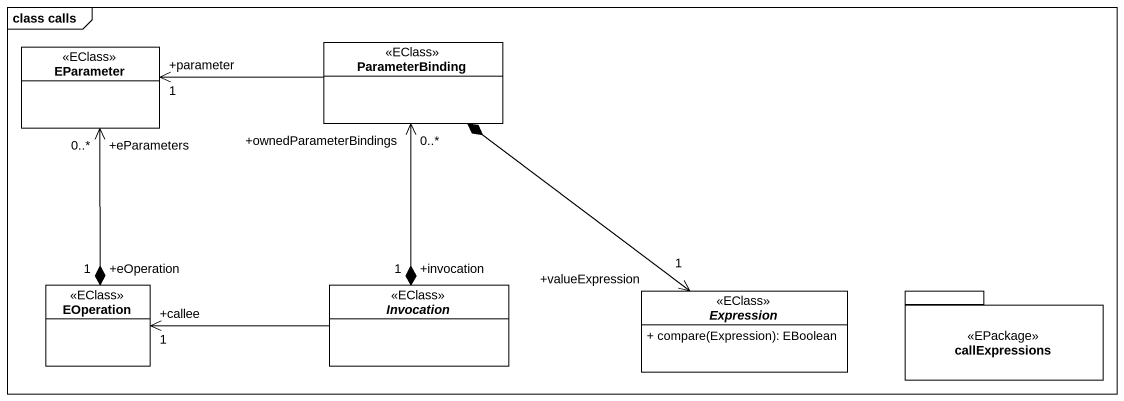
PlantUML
@startuml
mainframe class calls
hide circle
hide empty members
skinparam classAttributeIconSize 0
class EParameter <<EClass>>
class ParameterBinding <<EClass>>
class EOperation <<EClass>>
abstract class Invocation <<EClass>>
abstract class Expression <<EClass>> {
  + compare(Expression): EBoolean
}
package callExpressions <<EPackage>> {
}
ParameterBinding -left-> "+parameter\n1" EParameter
EOperation "+eOperation\n1" *-up-> "+eParameters\n0..*" EParameter
Invocation "+invocation\n1" *-up-> "+ownedParameterBindings\n0..*" ParameterBinding
Invocation -left-> "+callee\n1" EOperation
Expression "+valueExpression\n1" <-up-* ParameterBinding
@enduml
